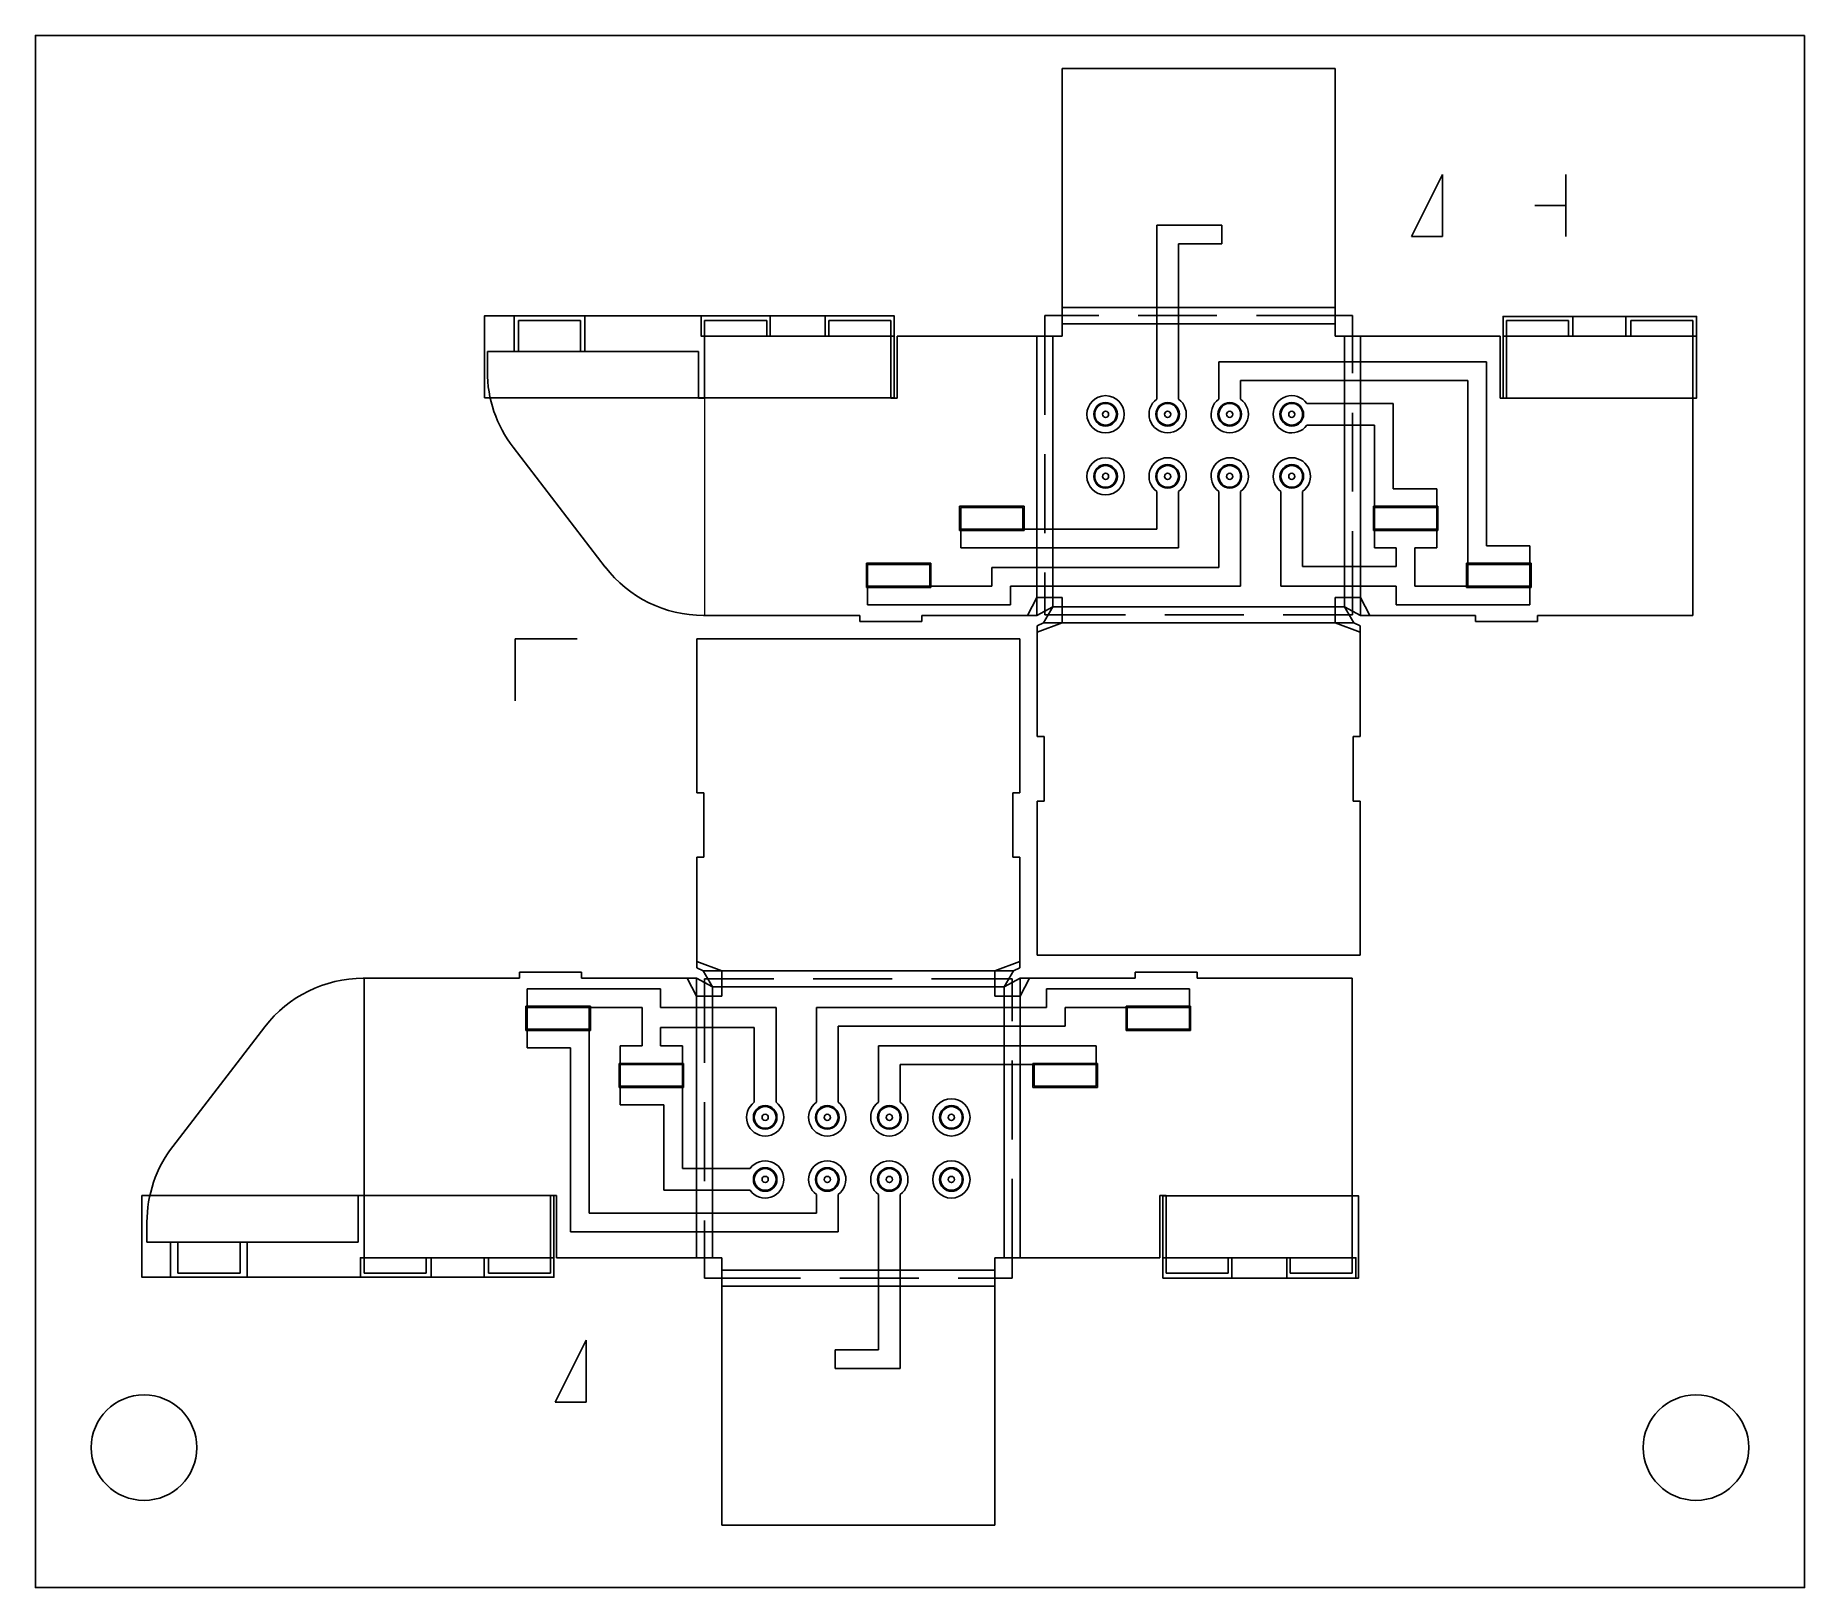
# Model space of a CAD drawing. Header units: millimetres. Extents: x 5.3 to 33.8, y 19.4 to 44.4.
import ezdxf

# ---------------------------------------------------------------- set-up
doc = ezdxf.new("R2010")
doc.units = ezdxf.units.MM
doc.linetypes.add('CENTERX2', pattern=[20.32, 12.7, -2.54, 2.54, -2.54])
doc.linetypes.add('HIDDEN', pattern=[1.905, 1.27, -0.635])
for name, color, linetype in [('Copper_Release', 32, 'Continuous'), ('FR4', 50, 'Continuous'), ('FR4_Raster', 60, 'Continuous'), ('Markers', 134, 'Continuous'), ('Outline', 74, 'Continuous'), ('Release_100um_holes', 11, 'Continuous'), ('Release_380um_holes', 10, 'Continuous'), ('Traces', 160, 'Continuous')]:
    doc.layers.add(name, color=color, linetype=linetype)

# ---------------------------------------------------------------- blocks, each defined once
blk = doc.blocks.new('*U1')
blk.add_circle((0, 0), 0.175)
blk = doc.blocks.new('*U2')
at = {"color": 0, "linetype": 'ByBlock', "lineweight": -2, "transparency": 16777216}
for p in [(0, 0), (1, 0), (2, 0), (3, 0), (0, -1), (1, -1), (2, -1), (3, -1)]:
    blk.add_blockref('*U1', p, dxfattribs=at)
blk = doc.blocks.new('*U36')
blk.add_circle((0, 0), 0.175)
blk = doc.blocks.new('*U35')
at = {"color": 0, "linetype": 'ByBlock', "lineweight": -2, "transparency": 16777216}
for p in [(0, 0), (1, 0), (2, 0), (3, 0), (0, -1), (1, -1), (2, -1), (3, -1)]:
    blk.add_blockref('*U36', p, dxfattribs=at)

msp = doc.modelspace()

# ---------------------------------------------------------------- linework, layer by layer
at = {"linetype": 'Continuous', "lineweight": 25}
for p, q in [((21.873, 43.903), (21.873, 39.594)), ((26.273, 43.903), (21.873, 43.903)), ((26.273, 39.594), (26.273, 43.903)), ((13.115, 39.844), (13.115, 39.344)), ((14.115, 39.844), (13.115, 39.844)), ((14.115, 39.344), (14.115, 39.844)), ((16.115, 39.844), (16.115, 38.594)), ((17.115, 39.844), (16.115, 39.844)), ((16.115, 39.844), (16.115, 38.594)), ((17.115, 39.594), (17.115, 39.844)), ((18.115, 39.844), (18.115, 39.594)), ((19.115, 39.844), (18.115, 39.844)), ((19.115, 38.594), (19.115, 39.844)), ((29.032, 39.844), (29.032, 38.594)), ((30.032, 39.844), (29.032, 39.844)), ((30.032, 39.594), (30.032, 39.844)), ((31.032, 39.844), (31.032, 39.594)), ((32.032, 39.844), (31.032, 39.844)), ((32.032, 38.594), (32.032, 39.844)), ((12.615, 39.344), (12.615, 39.024)), ((13.115, 39.344), (12.615, 39.344)), ((16.015, 39.344), (14.115, 39.344)), ((16.015, 38.594), (16.015, 39.344)), ((18.115, 39.594), (17.115, 39.594)), ((19.215, 39.594), (19.215, 38.594)), ((21.873, 39.594), (19.215, 39.594)), ((28.932, 39.594), (26.273, 39.594)), ((28.932, 38.594), (28.932, 39.594)), ((31.032, 39.594), (30.032, 39.594)), ((16.115, 38.594), (16.015, 38.594)), ((19.215, 38.594), (19.115, 38.594)), ((29.032, 38.594), (28.932, 38.594)), ((13.029, 37.805), (14.514, 35.874)), ((20.24, 36.834), (20.24, 36.484)), ((21.24, 36.834), (20.24, 36.834)), ((21.24, 36.484), (21.24, 36.834)), ((26.907, 36.834), (26.907, 36.484)), ((27.907, 36.834), (26.907, 36.834)), ((27.907, 36.484), (27.907, 36.834)), ((20.24, 36.484), (21.24, 36.484)), ((26.907, 36.484), (27.907, 36.484)), ((18.74, 35.914), (18.74, 35.564)), ((19.74, 35.914), (18.74, 35.914)), ((19.74, 35.564), (19.74, 35.914)), ((28.407, 35.914), (28.407, 35.564)), ((29.407, 35.914), (28.407, 35.914)), ((29.407, 35.564), (29.407, 35.914)), ((18.74, 35.564), (19.74, 35.564)), ((28.407, 35.564), (29.407, 35.564)), ((16.099, 35.094), (18.615, 35.094)), ((18.615, 35.094), (18.615, 34.994)), ((19.615, 35.094), (21.465, 35.094)), ((19.615, 34.994), (19.615, 35.094)), ((21.723, 35.234), (21.465, 35.094)), ((21.573, 34.975), (21.723, 35.234)), ((26.682, 35.094), (26.423, 35.234)), ((26.423, 35.234), (26.573, 34.975)), ((26.682, 35.094), (28.532, 35.094)), ((28.532, 35.094), (28.532, 34.994)), ((29.532, 35.094), (32.032, 35.094)), ((29.532, 34.994), (29.532, 35.094)), ((18.615, 34.994), (19.615, 34.994)), ((21.573, 34.975), (21.473, 34.925)), ((21.473, 34.925), (21.473, 33.145)), ((26.673, 34.925), (26.573, 34.975)), ((26.673, 33.145), (26.673, 34.925)), ((28.532, 34.994), (29.532, 34.994)), ((15.99, 34.719), (15.99, 32.239)), ((21.19, 34.719), (15.99, 34.719)), ((21.19, 32.239), (21.19, 34.719)), ((21.473, 33.145), (21.583, 33.145)), ((21.583, 33.145), (21.583, 32.105)), ((26.563, 33.145), (26.673, 33.145)), ((26.563, 32.105), (26.563, 33.145)), ((15.99, 32.239), (16.1, 32.239)), ((16.1, 32.239), (16.1, 31.199)), ((21.08, 32.239), (21.19, 32.239)), ((21.08, 31.199), (21.08, 32.239)), ((21.473, 32.105), (21.473, 29.625)), ((21.583, 32.105), (21.473, 32.105)), ((26.673, 32.105), (26.563, 32.105)), ((26.673, 29.625), (26.673, 32.105)), ((15.99, 31.199), (15.99, 29.419)), ((16.1, 31.199), (15.99, 31.199)), ((21.19, 31.199), (21.08, 31.199)), ((21.19, 29.419), (21.19, 31.199)), ((15.99, 29.419), (16.09, 29.369)), ((16.24, 29.11), (16.09, 29.369)), ((21.09, 29.369), (20.94, 29.11)), ((21.09, 29.369), (21.19, 29.419)), ((21.473, 29.625), (26.673, 29.625)), ((13.131, 29.25), (10.616, 29.25)), ((13.131, 29.35), (13.131, 29.25)), ((14.131, 29.35), (13.131, 29.35)), ((14.131, 29.25), (14.131, 29.35)), ((15.981, 29.25), (14.131, 29.25)), ((15.981, 29.25), (16.24, 29.11)), ((20.94, 29.11), (21.198, 29.25)), ((23.048, 29.25), (21.198, 29.25)), ((23.048, 29.35), (23.048, 29.25)), ((24.048, 29.35), (23.048, 29.35)), ((24.048, 29.25), (24.048, 29.35)), ((26.548, 29.25), (24.048, 29.25)), ((14.256, 28.78), (13.256, 28.78)), ((13.256, 28.78), (13.256, 28.43)), ((14.256, 28.43), (14.256, 28.78)), ((23.923, 28.78), (22.923, 28.78)), ((22.923, 28.78), (22.923, 28.43)), ((23.923, 28.43), (23.923, 28.78)), ((9.031, 28.47), (7.546, 26.539)), ((13.256, 28.43), (14.256, 28.43)), ((22.923, 28.43), (23.923, 28.43)), ((15.756, 27.86), (14.756, 27.86)), ((14.756, 27.86), (14.756, 27.51)), ((15.756, 27.51), (15.756, 27.86)), ((22.423, 27.86), (21.423, 27.86)), ((21.423, 27.86), (21.423, 27.51)), ((22.423, 27.51), (22.423, 27.86)), ((14.756, 27.51), (15.756, 27.51)), ((21.423, 27.51), (22.423, 27.51)), ((10.531, 25.75), (10.631, 25.75)), ((10.531, 25), (10.531, 25.75)), ((10.631, 25.75), (10.631, 24.5)), ((13.631, 25.75), (13.731, 25.75)), ((13.631, 24.5), (13.631, 25.75)), ((13.731, 25.75), (13.731, 24.75)), ((23.448, 25.75), (23.548, 25.75)), ((23.448, 24.75), (23.448, 25.75)), ((23.548, 25.75), (23.548, 24.5)), ((26.548, 24.5), (26.548, 25.75)), ((26.548, 24.5), (26.548, 25.75)), ((7.131, 25.32), (7.131, 25)), ((7.131, 25), (7.631, 25)), ((7.631, 25), (7.631, 24.5)), ((8.631, 25), (10.531, 25)), ((8.631, 24.5), (8.631, 25)), ((11.631, 24.75), (12.631, 24.75)), ((11.631, 24.5), (11.631, 24.75)), ((12.631, 24.75), (12.631, 24.5)), ((13.731, 24.75), (16.39, 24.75)), ((16.39, 24.75), (16.39, 20.442)), ((20.79, 24.75), (23.448, 24.75)), ((20.79, 20.442), (20.79, 24.75)), ((24.548, 24.75), (25.548, 24.75)), ((24.548, 24.5), (24.548, 24.75)), ((25.548, 24.75), (25.548, 24.5)), ((7.631, 24.5), (8.631, 24.5)), ((10.631, 24.5), (11.631, 24.5)), ((12.631, 24.5), (13.631, 24.5)), ((23.548, 24.5), (24.548, 24.5)), ((25.548, 24.5), (26.548, 24.5)), ((16.39, 20.442), (20.79, 20.442))]:
    msp.add_line(p, q, dxfattribs=at)
for p, q in [((21.873, 39.923), (21.594, 39.923)), ((21.594, 39.923), (21.594, 39.594)), ((21.873, 40.053), (26.273, 40.053)), ((26.273, 39.923), (26.553, 39.923)), ((26.553, 39.923), (26.553, 39.594)), ((26.273, 39.793), (21.873, 39.793)), ((21.465, 35.094), (21.465, 39.594)), ((21.723, 35.234), (21.723, 39.594)), ((26.423, 35.234), (26.423, 39.594)), ((26.682, 35.184), (26.682, 39.594)), ((32.032, 38.594), (32.032, 35.094)), ((21.465, 35.384), (21.315, 35.094)), ((21.594, 35.384), (21.465, 35.384)), ((21.594, 35.184), (21.594, 35.384)), ((21.594, 35.384), (21.673, 35.384)), ((21.673, 35.384), (21.873, 35.384)), ((21.873, 35.384), (21.873, 35.184)), ((26.473, 35.384), (26.273, 35.384)), ((26.273, 35.384), (26.273, 35.184)), ((26.682, 35.384), (26.473, 35.384)), ((26.682, 35.184), (26.682, 35.384)), ((26.682, 35.384), (26.832, 35.094)), ((21.594, 35.184), (21.594, 35.105)), ((21.594, 35.105), (21.623, 35.105)), ((26.423, 35.234), (21.723, 35.234)), ((21.873, 35.184), (21.873, 35.105)), ((21.873, 35.105), (21.873, 34.975)), ((26.273, 35.184), (26.273, 34.975)), ((26.553, 35.105), (26.523, 35.105)), ((26.553, 35.184), (26.553, 35.105)), ((26.682, 35.184), (26.682, 35.094)), ((21.873, 34.975), (21.473, 34.825)), ((26.573, 34.975), (21.573, 34.975)), ((26.273, 34.975), (26.673, 34.825)), ((16.39, 29.369), (15.99, 29.519)), ((16.09, 29.369), (21.09, 29.369)), ((16.39, 29.16), (16.39, 29.369)), ((20.79, 29.369), (21.19, 29.519)), ((20.79, 29.24), (20.79, 29.369)), ((10.631, 25.75), (10.631, 29.25)), ((15.981, 28.96), (15.831, 29.25)), ((15.981, 29.16), (15.981, 29.25)), ((15.981, 29.16), (15.981, 24.75)), ((15.981, 29.16), (15.981, 28.96)), ((16.11, 29.16), (16.11, 29.24)), ((16.11, 29.24), (16.14, 29.24)), ((16.24, 29.11), (16.24, 24.75)), ((16.24, 29.11), (20.94, 29.11)), ((16.39, 28.96), (16.39, 29.16)), ((20.79, 29.16), (20.79, 29.24)), ((20.79, 28.96), (20.79, 29.16)), ((20.94, 29.11), (20.94, 24.75)), ((21.069, 29.24), (21.04, 29.24)), ((21.069, 29.16), (21.069, 29.24)), ((21.069, 29.16), (21.069, 28.96)), ((21.198, 29.25), (21.198, 24.75)), ((21.198, 28.96), (21.348, 29.25)), ((15.981, 28.96), (16.19, 28.96)), ((16.19, 28.96), (16.39, 28.96)), ((20.99, 28.96), (20.79, 28.96)), ((21.069, 28.96), (20.99, 28.96)), ((21.069, 28.96), (21.198, 28.96)), ((16.11, 24.421), (16.11, 24.75)), ((16.39, 24.551), (20.79, 24.551)), ((21.069, 24.421), (21.069, 24.75)), ((16.39, 24.421), (16.11, 24.421)), ((20.79, 24.291), (16.39, 24.291)), ((20.79, 24.421), (21.069, 24.421))]:
    msp.add_line(p, q)
at = {"linetype": 'HIDDEN'}
for p, q in [((26.273, 39.923), (21.873, 39.923)), ((21.594, 39.594), (21.594, 35.184)), ((26.553, 35.184), (26.553, 39.594)), ((21.623, 35.105), (26.523, 35.105)), ((16.11, 29.16), (16.11, 24.75)), ((21.04, 29.24), (16.14, 29.24)), ((21.069, 24.75), (21.069, 29.16)), ((16.39, 24.421), (20.79, 24.421))]:
    msp.add_line(p, q, dxfattribs=at)
at = {"linetype": 'CENTERX2', "lineweight": 18}
for p, q in [((16.115, 38.594), (16.115, 35.094)), ((26.548, 25.75), (26.548, 29.25))]:
    msp.add_line(p, q, dxfattribs=at)
at = {"linetype": 'Continuous', "lineweight": 25}
for centre, start, end in [((14.615, 39.024), 180, 217.5686), ((16.099, 37.094), 217.5686, 270), ((10.616, 27.25), 90, 142.4314), ((9.131, 25.32), 142.4314, 180)]:
    msp.add_arc(centre, 2, start, end, dxfattribs=at)
at = {"layer": 'Copper_Release'}
for points in [[(19.166, 39.922), (12.569, 39.922), (12.569, 38.6), (19.166, 38.6)], [(28.977, 39.91), (32.094, 39.91), (32.094, 38.594), (28.977, 38.594)], [(13.686, 24.434), (7.051, 24.434), (7.051, 25.75), (13.686, 25.75)], [(23.497, 24.422), (26.648, 24.422), (26.648, 25.744), (23.497, 25.744)]]:
    msp.add_lwpolyline(points, close=True, dxfattribs=at)
at = {"layer": 'FR4', "linetype": 'Continuous', "lineweight": 25}
for p, q in [((21.873, 40.053), (21.873, 39.793)), ((26.273, 39.793), (26.273, 40.053)), ((21.723, 39.594), (21.465, 39.594)), ((26.682, 39.594), (26.423, 39.594)), ((15.981, 24.75), (16.24, 24.75)), ((16.39, 24.551), (16.39, 24.291)), ((20.79, 24.291), (20.79, 24.551)), ((20.94, 24.75), (21.198, 24.75))]:
    msp.add_line(p, q, dxfattribs=at)
at = {"layer": 'FR4'}
for p, q in [((21.873, 40.053), (26.273, 40.053)), ((26.273, 39.793), (21.873, 39.793)), ((21.465, 35.384), (21.465, 39.594)), ((21.723, 35.384), (21.723, 39.594)), ((26.423, 35.384), (26.423, 39.594)), ((26.682, 35.384), (26.682, 39.594)), ((21.594, 35.384), (21.465, 35.384)), ((21.594, 35.384), (21.723, 35.384)), ((26.682, 35.384), (26.423, 35.384)), ((26.273, 35.234), (21.873, 35.234)), ((21.873, 35.234), (21.873, 35.105)), ((21.873, 35.105), (21.873, 34.975)), ((26.273, 35.234), (26.273, 34.975)), ((26.273, 34.975), (21.873, 34.975)), ((16.39, 29.369), (20.79, 29.369)), ((16.39, 29.11), (16.39, 29.369)), ((20.79, 29.24), (20.79, 29.369)), ((16.39, 29.11), (20.79, 29.11)), ((20.79, 29.11), (20.79, 29.24)), ((15.981, 28.96), (15.981, 24.75)), ((15.981, 28.96), (16.24, 28.96)), ((16.24, 28.96), (16.24, 24.75)), ((20.94, 28.96), (20.94, 24.75)), ((21.069, 28.96), (20.94, 28.96)), ((21.069, 28.96), (21.198, 28.96)), ((21.198, 28.96), (21.198, 24.75)), ((16.39, 24.551), (20.79, 24.551)), ((20.79, 24.291), (16.39, 24.291))]:
    msp.add_line(p, q, dxfattribs=at)
at = {"layer": 'FR4_Raster'}
for p, q in [((32.834, 44.436), (33.834, 44.436)), ((33.834, 44.436), (33.834, 43.436)), ((5.334, 20.437), (5.334, 19.437)), ((5.334, 19.437), (6.334, 19.437))]:
    msp.add_line(p, q, dxfattribs=at)
for points in [[(14.187, 39.344), (13.048, 39.344), (13.048, 39.922), (14.187, 39.922)], [(17.168, 39.594), (16.058, 39.594), (16.058, 39.922), (17.168, 39.922)], [(18.058, 39.594), (19.166, 39.594), (19.166, 39.922), (18.058, 39.922)], [(30.101, 39.594), (28.977, 39.594), (28.977, 39.91), (30.101, 39.91)], [(30.954, 39.594), (32.094, 39.594), (32.094, 39.91), (30.954, 39.91)], [(7.508, 25), (8.746, 25), (8.746, 24.434), (7.508, 24.434)], [(11.709, 24.75), (10.569, 24.75), (10.569, 24.434), (11.709, 24.434)], [(12.562, 24.75), (13.686, 24.75), (13.686, 24.434), (12.562, 24.434)], [(24.605, 24.75), (23.497, 24.75), (23.497, 24.422), (24.605, 24.422)], [(25.495, 24.75), (26.605, 24.75), (26.605, 24.422), (25.495, 24.422)]]:
    msp.add_lwpolyline(points, close=True, dxfattribs=at)
at = {"layer": 'Markers'}
for p, q in [((27.503, 41.197), (28.003, 42.197)), ((28.003, 42.197), (28.003, 41.197)), ((29.988, 42.197), (29.988, 41.197)), ((29.988, 41.697), (29.488, 41.697)), ((28.003, 41.197), (27.503, 41.197)), ((14.063, 34.719), (13.063, 34.719)), ((13.063, 34.719), (13.063, 33.719)), ((13.708, 22.424), (14.208, 23.424)), ((14.208, 23.424), (14.208, 22.424)), ((14.208, 22.424), (13.708, 22.424))]:
    msp.add_line(p, q, dxfattribs=at)
at = {"layer": 'Outline'}
msp.add_lwpolyline([(33.834, 44.436), (33.834, 19.437), (5.334, 19.437), (5.334, 44.436)], close=True, dxfattribs=at)
for centre in [(7.084, 21.691), (32.084, 21.691)]:
    msp.add_circle(centre, 0.85, dxfattribs=at)
at = {"layer": 'Release_100um_holes', "linetype": 'Continuous', "lineweight": 25}
for p, q in [((21.873, 43.903), (21.873, 39.594)), ((26.273, 43.903), (21.873, 43.903)), ((26.273, 39.594), (26.273, 43.903)), ((13.115, 39.844), (14.115, 39.844)), ((13.115, 39.344), (13.115, 39.844)), ((14.115, 39.844), (14.115, 39.344)), ((16.115, 39.844), (16.115, 38.594)), ((17.115, 39.844), (16.115, 39.844)), ((16.115, 38.594), (16.115, 39.844)), ((17.115, 39.594), (17.115, 39.844)), ((18.115, 39.844), (18.115, 39.594)), ((19.115, 39.844), (18.115, 39.844)), ((19.115, 38.594), (19.115, 39.844)), ((29.032, 39.844), (29.032, 38.594)), ((30.032, 39.844), (29.032, 39.844)), ((30.032, 39.594), (30.032, 39.844)), ((31.032, 39.844), (31.032, 39.594)), ((32.032, 39.844), (31.032, 39.844)), ((32.032, 38.594), (32.032, 39.844)), ((12.615, 39.344), (13.115, 39.344)), ((12.615, 39.024), (12.615, 39.344)), ((14.115, 39.344), (16.015, 39.344)), ((16.015, 39.344), (16.015, 38.594)), ((18.115, 39.594), (17.115, 39.594)), ((19.215, 39.594), (19.215, 38.594)), ((21.873, 39.594), (19.215, 39.594)), ((28.932, 39.594), (26.273, 39.594)), ((28.932, 38.594), (28.932, 39.594)), ((31.032, 39.594), (30.032, 39.594)), ((16.015, 38.594), (16.115, 38.594)), ((19.215, 38.594), (19.115, 38.594)), ((29.032, 38.594), (28.932, 38.594)), ((14.514, 35.874), (13.029, 37.805)), ((20.22, 36.854), (20.22, 36.464)), ((21.26, 36.854), (20.22, 36.854)), ((21.26, 36.464), (21.26, 36.854)), ((26.887, 36.854), (26.887, 36.464)), ((27.927, 36.854), (26.887, 36.854)), ((27.927, 36.464), (27.927, 36.854)), ((20.22, 36.464), (21.26, 36.464)), ((26.887, 36.464), (27.927, 36.464)), ((18.72, 35.934), (18.72, 35.544)), ((19.76, 35.934), (18.72, 35.934)), ((19.76, 35.544), (19.76, 35.934)), ((28.387, 35.934), (28.387, 35.544)), ((29.427, 35.934), (28.387, 35.934)), ((29.427, 35.544), (29.427, 35.934)), ((18.72, 35.544), (19.76, 35.544)), ((28.387, 35.544), (29.427, 35.544)), ((16.099, 35.094), (18.615, 35.094)), ((18.615, 35.094), (18.615, 34.994)), ((19.615, 35.094), (21.315, 35.094)), ((19.615, 34.994), (19.615, 35.094)), ((26.832, 35.094), (28.532, 35.094)), ((28.532, 35.094), (28.532, 34.994)), ((29.532, 35.094), (32.032, 35.094)), ((29.532, 34.994), (29.532, 35.094)), ((18.615, 34.994), (19.615, 34.994)), ((21.473, 34.825), (21.473, 33.145)), ((26.673, 33.145), (26.673, 34.825)), ((28.532, 34.994), (29.532, 34.994)), ((15.99, 34.719), (15.99, 32.239)), ((21.19, 34.719), (15.99, 34.719)), ((21.19, 32.239), (21.19, 34.719)), ((21.473, 33.145), (21.583, 33.145)), ((21.583, 33.145), (21.583, 32.105)), ((26.563, 33.145), (26.673, 33.145)), ((26.563, 32.105), (26.563, 33.145)), ((15.99, 32.239), (16.1, 32.239)), ((16.1, 32.239), (16.1, 31.199)), ((21.08, 32.239), (21.19, 32.239)), ((21.08, 31.199), (21.08, 32.239)), ((21.473, 32.105), (21.473, 29.625)), ((21.583, 32.105), (21.473, 32.105)), ((26.673, 32.105), (26.563, 32.105)), ((26.673, 29.625), (26.673, 32.105)), ((15.99, 31.199), (15.99, 29.519)), ((16.1, 31.199), (15.99, 31.199)), ((21.19, 31.199), (21.08, 31.199)), ((21.19, 29.519), (21.19, 31.199)), ((21.473, 29.625), (26.673, 29.625)), ((13.131, 29.25), (10.616, 29.25)), ((13.131, 29.35), (13.131, 29.25)), ((14.131, 29.35), (13.131, 29.35)), ((14.131, 29.25), (14.131, 29.35)), ((15.831, 29.25), (14.131, 29.25)), ((23.048, 29.25), (21.348, 29.25)), ((23.048, 29.35), (23.048, 29.25)), ((24.048, 29.35), (23.048, 29.35)), ((24.048, 29.25), (24.048, 29.35)), ((26.548, 29.25), (24.048, 29.25)), ((14.276, 28.8), (13.236, 28.8)), ((13.236, 28.8), (13.236, 28.41)), ((14.276, 28.41), (14.276, 28.8)), ((23.943, 28.8), (22.903, 28.8)), ((22.903, 28.8), (22.903, 28.41)), ((23.943, 28.41), (23.943, 28.8)), ((9.031, 28.47), (7.546, 26.539)), ((13.236, 28.41), (14.276, 28.41)), ((22.903, 28.41), (23.943, 28.41)), ((15.776, 27.88), (14.736, 27.88)), ((14.736, 27.88), (14.736, 27.49)), ((15.776, 27.49), (15.776, 27.88)), ((22.443, 27.88), (21.403, 27.88)), ((21.403, 27.88), (21.403, 27.49)), ((22.443, 27.49), (22.443, 27.88)), ((14.736, 27.49), (15.776, 27.49)), ((21.403, 27.49), (22.443, 27.49)), ((10.531, 25.75), (10.631, 25.75)), ((10.531, 25), (10.531, 25.75)), ((10.631, 25.75), (10.631, 24.5)), ((13.631, 25.75), (13.731, 25.75)), ((13.631, 24.5), (13.631, 25.75)), ((13.731, 25.75), (13.731, 24.75)), ((23.448, 25.75), (23.548, 25.75)), ((23.448, 24.75), (23.448, 25.75)), ((23.548, 25.75), (23.548, 24.5)), ((26.548, 24.5), (26.548, 25.75)), ((26.548, 25.75), (26.548, 24.5)), ((7.131, 25.32), (7.131, 25)), ((7.131, 25), (7.631, 25)), ((7.631, 25), (7.631, 24.5)), ((8.631, 25), (10.531, 25)), ((8.631, 24.5), (8.631, 25)), ((11.631, 24.75), (12.631, 24.75)), ((11.631, 24.5), (11.631, 24.75)), ((12.631, 24.75), (12.631, 24.5)), ((13.731, 24.75), (16.39, 24.75)), ((16.39, 24.75), (16.39, 20.442)), ((20.79, 24.75), (23.448, 24.75)), ((20.79, 20.442), (20.79, 24.75)), ((24.548, 24.75), (25.548, 24.75)), ((24.548, 24.5), (24.548, 24.75)), ((25.548, 24.75), (25.548, 24.5)), ((7.631, 24.5), (8.631, 24.5)), ((10.631, 24.5), (11.631, 24.5)), ((12.631, 24.5), (13.631, 24.5)), ((23.548, 24.5), (24.548, 24.5)), ((25.548, 24.5), (26.548, 24.5)), ((16.39, 20.442), (20.79, 20.442))]:
    msp.add_line(p, q, dxfattribs=at)
at = {"layer": 'Release_100um_holes'}
for p, q in [((32.032, 38.594), (32.032, 35.094)), ((21.465, 35.384), (21.315, 35.094)), ((21.594, 35.384), (21.465, 35.384)), ((21.594, 35.384), (21.673, 35.384)), ((21.673, 35.384), (21.873, 35.384)), ((21.873, 35.384), (21.873, 35.184)), ((26.473, 35.384), (26.273, 35.384)), ((26.273, 35.384), (26.273, 35.184)), ((26.682, 35.384), (26.473, 35.384)), ((26.682, 35.384), (26.832, 35.094)), ((21.873, 35.184), (21.873, 35.105)), ((21.873, 35.105), (21.873, 34.975)), ((26.273, 35.184), (26.273, 34.975)), ((21.873, 34.975), (21.473, 34.825)), ((26.273, 34.975), (26.673, 34.825)), ((16.39, 29.369), (15.99, 29.519)), ((16.39, 29.16), (16.39, 29.369)), ((20.79, 29.369), (21.19, 29.519)), ((20.79, 29.24), (20.79, 29.369)), ((15.981, 28.96), (15.831, 29.25)), ((16.39, 28.96), (16.39, 29.16)), ((20.79, 29.16), (20.79, 29.24)), ((20.79, 28.96), (20.79, 29.16)), ((21.198, 28.96), (21.348, 29.25)), ((26.548, 25.75), (26.548, 29.25)), ((15.981, 28.96), (16.19, 28.96)), ((16.19, 28.96), (16.39, 28.96)), ((20.99, 28.96), (20.79, 28.96)), ((21.069, 28.96), (20.99, 28.96)), ((21.069, 28.96), (21.198, 28.96))]:
    msp.add_line(p, q, dxfattribs=at)
for centre in [(22.573, 38.334), (23.573, 38.334), (24.573, 38.334), (25.573, 38.334), (22.573, 37.334), (23.573, 37.334), (24.573, 37.334), (25.573, 37.334), (17.09, 27.01), (18.09, 27.01), (19.09, 27.01), (20.09, 27.01), (17.09, 26.01), (18.09, 26.01), (19.09, 26.01), (20.09, 26.01)]:
    msp.add_circle(centre, 0.05, dxfattribs=at)
at = {"layer": 'Release_100um_holes', "linetype": 'Continuous', "lineweight": 25}
for centre, start, end in [((14.615, 39.024), 180, 217.5686), ((16.099, 37.094), 217.5686, 270), ((10.616, 27.25), 90, 142.4314), ((9.131, 25.32), 142.4314, 180)]:
    msp.add_arc(centre, 2, start, end, dxfattribs=at)
at = {"layer": 'Release_380um_holes', "linetype": 'Continuous', "lineweight": 25}
for p, q in [((21.873, 43.903), (21.873, 39.594)), ((26.273, 43.903), (21.873, 43.903)), ((26.273, 39.594), (26.273, 43.903)), ((13.115, 39.844), (14.115, 39.844)), ((13.115, 39.344), (13.115, 39.844)), ((14.115, 39.844), (14.115, 39.344)), ((16.115, 39.844), (16.115, 38.594)), ((17.115, 39.844), (16.115, 39.844)), ((16.115, 38.594), (16.115, 39.844)), ((17.115, 39.594), (17.115, 39.844)), ((18.115, 39.844), (18.115, 39.594)), ((19.115, 39.844), (18.115, 39.844)), ((19.115, 38.594), (19.115, 39.844)), ((29.032, 39.844), (29.032, 38.594)), ((30.032, 39.844), (29.032, 39.844)), ((30.032, 39.594), (30.032, 39.844)), ((31.032, 39.844), (31.032, 39.594)), ((32.032, 39.844), (31.032, 39.844)), ((32.032, 38.594), (32.032, 39.844)), ((12.615, 39.344), (13.115, 39.344)), ((12.615, 39.024), (12.615, 39.344)), ((14.115, 39.344), (16.015, 39.344)), ((16.015, 39.344), (16.015, 38.594)), ((18.115, 39.594), (17.115, 39.594)), ((19.215, 39.594), (19.215, 38.594)), ((21.873, 39.594), (19.215, 39.594)), ((28.932, 39.594), (26.273, 39.594)), ((28.932, 38.594), (28.932, 39.594)), ((31.032, 39.594), (30.032, 39.594)), ((16.015, 38.594), (16.115, 38.594)), ((19.215, 38.594), (19.115, 38.594)), ((29.032, 38.594), (28.932, 38.594)), ((14.514, 35.874), (13.029, 37.805)), ((20.22, 36.854), (20.22, 36.464)), ((21.26, 36.854), (20.22, 36.854)), ((21.26, 36.464), (21.26, 36.854)), ((26.887, 36.854), (26.887, 36.464)), ((27.927, 36.854), (26.887, 36.854)), ((27.927, 36.464), (27.927, 36.854)), ((20.22, 36.464), (21.26, 36.464)), ((26.887, 36.464), (27.927, 36.464)), ((18.72, 35.934), (18.72, 35.544)), ((19.76, 35.934), (18.72, 35.934)), ((19.76, 35.544), (19.76, 35.934)), ((28.387, 35.934), (28.387, 35.544)), ((29.427, 35.934), (28.387, 35.934)), ((29.427, 35.544), (29.427, 35.934)), ((18.72, 35.544), (19.76, 35.544)), ((28.387, 35.544), (29.427, 35.544)), ((16.099, 35.094), (18.615, 35.094)), ((18.615, 35.094), (18.615, 34.994)), ((19.615, 35.094), (21.315, 35.094)), ((19.615, 34.994), (19.615, 35.094)), ((26.832, 35.094), (28.532, 35.094)), ((28.532, 35.094), (28.532, 34.994)), ((29.532, 35.094), (32.032, 35.094)), ((29.532, 34.994), (29.532, 35.094)), ((18.615, 34.994), (19.615, 34.994)), ((21.473, 34.825), (21.473, 33.145)), ((26.673, 33.145), (26.673, 34.825)), ((28.532, 34.994), (29.532, 34.994)), ((15.99, 34.719), (15.99, 32.239)), ((21.19, 34.719), (15.99, 34.719)), ((21.19, 32.239), (21.19, 34.719)), ((21.473, 33.145), (21.583, 33.145)), ((21.583, 33.145), (21.583, 32.105)), ((26.563, 33.145), (26.673, 33.145)), ((26.563, 32.105), (26.563, 33.145)), ((15.99, 32.239), (16.1, 32.239)), ((16.1, 32.239), (16.1, 31.199)), ((21.08, 32.239), (21.19, 32.239)), ((21.08, 31.199), (21.08, 32.239)), ((21.473, 32.105), (21.473, 29.625)), ((21.583, 32.105), (21.473, 32.105)), ((26.673, 32.105), (26.563, 32.105)), ((26.673, 29.625), (26.673, 32.105)), ((15.99, 31.199), (15.99, 29.519)), ((16.1, 31.199), (15.99, 31.199)), ((21.19, 31.199), (21.08, 31.199)), ((21.19, 29.519), (21.19, 31.199)), ((21.473, 29.625), (26.673, 29.625)), ((13.131, 29.25), (10.616, 29.25)), ((13.131, 29.35), (13.131, 29.25)), ((14.131, 29.35), (13.131, 29.35)), ((14.131, 29.25), (14.131, 29.35)), ((15.831, 29.25), (14.131, 29.25)), ((23.048, 29.25), (21.348, 29.25)), ((23.048, 29.35), (23.048, 29.25)), ((24.048, 29.35), (23.048, 29.35)), ((24.048, 29.25), (24.048, 29.35)), ((26.548, 29.25), (24.048, 29.25)), ((14.276, 28.8), (13.236, 28.8)), ((13.236, 28.8), (13.236, 28.41)), ((14.276, 28.41), (14.276, 28.8)), ((23.943, 28.8), (22.903, 28.8)), ((22.903, 28.8), (22.903, 28.41)), ((23.943, 28.41), (23.943, 28.8)), ((9.031, 28.47), (7.546, 26.539)), ((13.236, 28.41), (14.276, 28.41)), ((22.903, 28.41), (23.943, 28.41)), ((15.776, 27.88), (14.736, 27.88)), ((14.736, 27.88), (14.736, 27.49)), ((15.776, 27.49), (15.776, 27.88)), ((22.443, 27.88), (21.403, 27.88)), ((21.403, 27.88), (21.403, 27.49)), ((22.443, 27.49), (22.443, 27.88)), ((14.736, 27.49), (15.776, 27.49)), ((21.403, 27.49), (22.443, 27.49)), ((10.531, 25.75), (10.631, 25.75)), ((10.531, 25), (10.531, 25.75)), ((10.631, 25.75), (10.631, 24.5)), ((13.631, 25.75), (13.731, 25.75)), ((13.631, 24.5), (13.631, 25.75)), ((13.731, 25.75), (13.731, 24.75)), ((23.448, 25.75), (23.548, 25.75)), ((23.448, 24.75), (23.448, 25.75)), ((23.548, 25.75), (23.548, 24.5)), ((26.548, 24.5), (26.548, 25.75)), ((26.548, 25.75), (26.548, 24.5)), ((7.131, 25.32), (7.131, 25)), ((7.131, 25), (7.631, 25)), ((7.631, 25), (7.631, 24.5)), ((8.631, 25), (10.531, 25)), ((8.631, 24.5), (8.631, 25)), ((11.631, 24.75), (12.631, 24.75)), ((11.631, 24.5), (11.631, 24.75)), ((12.631, 24.75), (12.631, 24.5)), ((13.731, 24.75), (16.39, 24.75)), ((16.39, 24.75), (16.39, 20.442)), ((20.79, 24.75), (23.448, 24.75)), ((20.79, 20.442), (20.79, 24.75)), ((24.548, 24.75), (25.548, 24.75)), ((24.548, 24.5), (24.548, 24.75)), ((25.548, 24.75), (25.548, 24.5)), ((7.631, 24.5), (8.631, 24.5)), ((10.631, 24.5), (11.631, 24.5)), ((12.631, 24.5), (13.631, 24.5)), ((23.548, 24.5), (24.548, 24.5)), ((25.548, 24.5), (26.548, 24.5)), ((16.39, 20.442), (20.79, 20.442))]:
    msp.add_line(p, q, dxfattribs=at)
at = {"layer": 'Release_380um_holes'}
for p, q in [((32.032, 38.594), (32.032, 35.094)), ((21.465, 35.384), (21.315, 35.094)), ((21.594, 35.384), (21.465, 35.384)), ((21.594, 35.384), (21.673, 35.384)), ((21.673, 35.384), (21.873, 35.384)), ((21.873, 35.384), (21.873, 35.184)), ((26.473, 35.384), (26.273, 35.384)), ((26.273, 35.384), (26.273, 35.184)), ((26.682, 35.384), (26.473, 35.384)), ((26.682, 35.384), (26.832, 35.094)), ((21.873, 35.184), (21.873, 35.105)), ((21.873, 35.105), (21.873, 34.975)), ((26.273, 35.184), (26.273, 34.975)), ((21.873, 34.975), (21.473, 34.825)), ((26.273, 34.975), (26.673, 34.825)), ((16.39, 29.369), (15.99, 29.519)), ((16.39, 29.16), (16.39, 29.369)), ((20.79, 29.369), (21.19, 29.519)), ((20.79, 29.24), (20.79, 29.369)), ((15.981, 28.96), (15.831, 29.25)), ((16.39, 28.96), (16.39, 29.16)), ((20.79, 29.16), (20.79, 29.24)), ((20.79, 28.96), (20.79, 29.16)), ((21.198, 28.96), (21.348, 29.25)), ((26.548, 25.75), (26.548, 29.25)), ((15.981, 28.96), (16.19, 28.96)), ((16.19, 28.96), (16.39, 28.96)), ((20.99, 28.96), (20.79, 28.96)), ((21.069, 28.96), (20.99, 28.96)), ((21.069, 28.96), (21.198, 28.96))]:
    msp.add_line(p, q, dxfattribs=at)
for centre in [(22.573, 38.334), (23.573, 38.334), (24.573, 38.334), (25.573, 38.334), (22.573, 37.334), (23.573, 37.334), (24.573, 37.334), (25.573, 37.334), (17.09, 27.01), (18.09, 27.01), (19.09, 27.01), (20.09, 27.01), (17.09, 26.01), (18.09, 26.01), (19.09, 26.01), (20.09, 26.01)]:
    msp.add_circle(centre, 0.19, dxfattribs=at)
at = {"layer": 'Release_380um_holes', "linetype": 'Continuous', "lineweight": 25}
for centre, start, end in [((14.615, 39.024), 180, 217.5686), ((16.099, 37.094), 217.5686, 270), ((10.616, 27.25), 90, 142.4314), ((9.131, 25.32), 142.4314, 180)]:
    msp.add_arc(centre, 2, start, end, dxfattribs=at)
at = {"layer": 'Traces', "linetype": 'Continuous', "lineweight": 25}
for p, q in [((21.873, 43.903), (21.873, 39.594)), ((26.273, 43.903), (21.873, 43.903)), ((26.273, 39.594), (26.273, 43.903)), ((13.115, 39.844), (14.115, 39.844)), ((13.115, 39.344), (13.115, 39.844)), ((14.115, 39.844), (14.115, 39.344)), ((16.115, 39.844), (16.115, 38.594)), ((17.115, 39.844), (16.115, 39.844)), ((17.115, 39.594), (17.115, 39.844)), ((18.115, 39.844), (18.115, 39.594)), ((19.115, 39.844), (18.115, 39.844)), ((19.115, 38.594), (19.115, 39.844)), ((29.032, 39.844), (29.032, 38.594)), ((30.032, 39.844), (29.032, 39.844)), ((30.032, 39.594), (30.032, 39.844)), ((31.032, 39.844), (31.032, 39.594)), ((32.032, 39.844), (31.032, 39.844)), ((32.032, 38.594), (32.032, 39.844)), ((12.615, 39.344), (13.115, 39.344)), ((12.615, 39.024), (12.615, 39.344)), ((14.115, 39.344), (16.015, 39.344)), ((16.015, 39.344), (16.015, 38.594)), ((18.115, 39.594), (17.115, 39.594)), ((19.215, 39.594), (19.215, 38.594)), ((21.873, 39.594), (19.215, 39.594)), ((28.932, 39.594), (26.273, 39.594)), ((28.932, 38.594), (28.932, 39.594)), ((31.032, 39.594), (30.032, 39.594)), ((16.015, 38.594), (16.115, 38.594)), ((19.215, 38.594), (19.115, 38.594)), ((29.032, 38.594), (28.932, 38.594)), ((14.514, 35.874), (13.029, 37.805)), ((20.24, 36.834), (20.24, 36.484)), ((21.24, 36.834), (20.24, 36.834)), ((21.24, 36.484), (21.24, 36.834)), ((26.907, 36.834), (26.907, 36.484)), ((27.907, 36.834), (26.907, 36.834)), ((27.907, 36.484), (27.907, 36.834)), ((20.24, 36.484), (21.24, 36.484)), ((26.907, 36.484), (27.907, 36.484)), ((18.74, 35.914), (18.74, 35.564)), ((19.74, 35.914), (18.74, 35.914)), ((19.74, 35.564), (19.74, 35.914)), ((28.407, 35.914), (28.407, 35.564)), ((29.407, 35.914), (28.407, 35.914)), ((29.407, 35.564), (29.407, 35.914)), ((18.74, 35.564), (19.74, 35.564)), ((28.407, 35.564), (29.407, 35.564)), ((16.099, 35.094), (18.615, 35.094)), ((18.615, 35.094), (18.615, 34.994)), ((19.615, 35.094), (21.315, 35.094)), ((19.615, 34.994), (19.615, 35.094)), ((26.832, 35.094), (28.532, 35.094)), ((28.532, 35.094), (28.532, 34.994)), ((29.532, 35.094), (32.032, 35.094)), ((29.532, 34.994), (29.532, 35.094)), ((18.615, 34.994), (19.615, 34.994)), ((21.473, 34.825), (21.473, 33.145)), ((26.673, 33.145), (26.673, 34.825)), ((28.532, 34.994), (29.532, 34.994)), ((15.99, 34.719), (15.99, 32.239)), ((21.19, 34.719), (15.99, 34.719)), ((21.19, 32.239), (21.19, 34.719)), ((21.473, 33.145), (21.583, 33.145)), ((21.583, 33.145), (21.583, 32.105)), ((26.563, 33.145), (26.673, 33.145)), ((26.563, 32.105), (26.563, 33.145)), ((15.99, 32.239), (16.1, 32.239)), ((16.1, 32.239), (16.1, 31.199)), ((21.08, 32.239), (21.19, 32.239)), ((21.08, 31.199), (21.08, 32.239)), ((21.473, 32.105), (21.473, 29.625)), ((21.583, 32.105), (21.473, 32.105)), ((26.673, 32.105), (26.563, 32.105)), ((26.673, 29.625), (26.673, 32.105)), ((15.99, 31.199), (15.99, 29.519)), ((16.1, 31.199), (15.99, 31.199)), ((21.19, 31.199), (21.08, 31.199)), ((21.19, 29.519), (21.19, 31.199)), ((21.473, 29.625), (26.673, 29.625)), ((13.131, 29.25), (10.616, 29.25)), ((13.131, 29.35), (13.131, 29.25)), ((14.131, 29.35), (13.131, 29.35)), ((14.131, 29.25), (14.131, 29.35)), ((15.831, 29.25), (14.131, 29.25)), ((23.048, 29.25), (21.348, 29.25)), ((23.048, 29.35), (23.048, 29.25)), ((24.048, 29.35), (23.048, 29.35)), ((24.048, 29.25), (24.048, 29.35)), ((26.548, 29.25), (24.048, 29.25)), ((14.256, 28.78), (13.256, 28.78)), ((13.256, 28.78), (13.256, 28.43)), ((14.256, 28.43), (14.256, 28.78)), ((23.923, 28.78), (22.923, 28.78)), ((22.923, 28.78), (22.923, 28.43)), ((23.923, 28.43), (23.923, 28.78)), ((9.031, 28.47), (7.546, 26.539)), ((13.256, 28.43), (14.256, 28.43)), ((22.923, 28.43), (23.923, 28.43)), ((15.756, 27.86), (14.756, 27.86)), ((14.756, 27.86), (14.756, 27.51)), ((15.756, 27.51), (15.756, 27.86)), ((22.423, 27.86), (21.423, 27.86)), ((21.423, 27.86), (21.423, 27.51)), ((22.423, 27.51), (22.423, 27.86)), ((14.756, 27.51), (15.756, 27.51)), ((21.423, 27.51), (22.423, 27.51)), ((10.531, 25.75), (10.631, 25.75)), ((10.531, 25), (10.531, 25.75)), ((10.631, 25.75), (10.631, 24.5)), ((13.631, 25.75), (13.731, 25.75)), ((13.631, 24.5), (13.631, 25.75)), ((13.731, 25.75), (13.731, 24.75)), ((23.448, 25.75), (23.548, 25.75)), ((23.448, 24.75), (23.448, 25.75)), ((23.548, 25.75), (23.548, 24.5)), ((26.548, 24.5), (26.548, 25.75)), ((7.131, 25.32), (7.131, 25)), ((7.131, 25), (7.631, 25)), ((7.631, 25), (7.631, 24.5)), ((8.631, 25), (10.531, 25)), ((8.631, 24.5), (8.631, 25)), ((11.631, 24.75), (12.631, 24.75)), ((11.631, 24.5), (11.631, 24.75)), ((12.631, 24.75), (12.631, 24.5)), ((13.731, 24.75), (16.39, 24.75)), ((16.39, 24.75), (16.39, 20.442)), ((20.79, 24.75), (23.448, 24.75)), ((20.79, 20.442), (20.79, 24.75)), ((24.548, 24.75), (25.548, 24.75)), ((24.548, 24.5), (24.548, 24.75)), ((25.548, 24.75), (25.548, 24.5)), ((7.631, 24.5), (8.631, 24.5)), ((10.631, 24.5), (11.631, 24.5)), ((12.631, 24.5), (13.631, 24.5)), ((23.548, 24.5), (24.548, 24.5)), ((25.548, 24.5), (26.548, 24.5)), ((16.39, 20.442), (20.79, 20.442))]:
    msp.add_line(p, q, dxfattribs=at)
at = {"layer": 'Traces'}
for p, q in [((24.448, 41.378), (23.398, 41.378)), ((23.398, 38.578), (23.398, 41.378)), ((24.448, 41.078), (24.448, 41.378)), ((23.748, 38.578), (23.748, 41.078)), ((23.748, 41.078), (24.448, 41.078)), ((21.873, 40.053), (23.398, 40.053)), ((23.748, 40.053), (26.273, 40.053)), ((23.398, 39.793), (21.873, 39.793)), ((26.273, 39.793), (23.748, 39.793)), ((21.465, 36.484), (21.465, 39.594)), ((21.723, 36.484), (21.723, 39.594)), ((26.423, 39.178), (26.423, 39.594)), ((26.682, 39.178), (26.682, 39.594)), ((24.398, 38.578), (24.398, 39.178)), ((24.398, 39.178), (28.707, 39.178)), ((28.707, 36.214), (28.707, 39.178)), ((24.748, 38.578), (24.748, 38.878)), ((24.748, 38.878), (28.407, 38.878)), ((26.423, 38.509), (26.423, 38.878)), ((26.682, 38.509), (26.682, 38.878)), ((28.407, 35.914), (28.407, 38.878)), ((25.817, 38.509), (27.207, 38.509)), ((27.207, 37.134), (27.207, 38.509)), ((32.032, 35.094), (32.032, 38.594)), ((25.817, 38.159), (26.907, 38.159)), ((26.907, 36.834), (26.907, 38.159)), ((23.398, 36.484), (23.398, 37.09)), ((23.748, 36.184), (23.748, 37.09)), ((24.398, 37.09), (24.398, 35.864)), ((24.748, 37.09), (24.748, 35.564)), ((25.398, 37.09), (25.398, 35.564)), ((25.748, 37.09), (25.748, 35.884)), ((27.907, 37.134), (27.207, 37.134)), ((27.907, 36.834), (27.907, 37.134)), ((20.24, 36.484), (20.24, 36.184)), ((21.24, 36.484), (23.398, 36.484)), ((26.907, 36.484), (26.907, 36.184)), ((27.907, 36.484), (27.907, 36.184)), ((29.407, 36.214), (28.707, 36.214)), ((29.407, 35.914), (29.407, 36.214)), ((20.24, 36.184), (23.748, 36.184)), ((21.465, 35.864), (21.465, 36.184)), ((21.723, 35.864), (21.723, 36.184)), ((26.907, 36.184), (27.257, 36.184)), ((27.257, 36.184), (27.257, 35.884)), ((27.907, 36.184), (27.557, 36.184)), ((27.557, 36.184), (27.557, 35.564)), ((20.74, 35.564), (20.74, 35.864)), ((20.74, 35.864), (24.398, 35.864)), ((27.257, 35.884), (25.748, 35.884)), ((18.74, 35.564), (18.74, 35.264)), ((19.74, 35.564), (20.74, 35.564)), ((21.04, 35.264), (21.04, 35.564)), ((21.04, 35.564), (24.748, 35.564)), ((21.465, 35.384), (21.315, 35.094)), ((21.465, 35.384), (21.465, 35.564)), ((21.594, 35.384), (21.465, 35.384)), ((21.594, 35.384), (21.673, 35.384)), ((21.673, 35.384), (21.873, 35.384)), ((21.723, 35.384), (21.723, 35.564)), ((21.873, 35.384), (21.873, 35.184)), ((27.257, 35.564), (25.398, 35.564)), ((26.473, 35.384), (26.273, 35.384)), ((26.273, 35.384), (26.273, 35.184)), ((26.682, 35.384), (26.473, 35.384)), ((26.682, 35.384), (26.832, 35.094)), ((27.257, 35.264), (27.257, 35.564)), ((28.407, 35.564), (27.557, 35.564)), ((29.407, 35.564), (29.407, 35.264)), ((18.74, 35.264), (21.04, 35.264)), ((26.273, 35.234), (21.873, 35.234)), ((21.873, 35.184), (21.873, 35.105)), ((21.873, 35.105), (21.873, 34.975)), ((26.273, 35.184), (26.273, 34.975)), ((29.407, 35.264), (27.257, 35.264)), ((21.873, 34.975), (21.473, 34.825)), ((26.273, 34.975), (21.873, 34.975)), ((26.273, 34.975), (26.673, 34.825)), ((16.39, 29.369), (15.99, 29.519)), ((16.39, 29.369), (20.79, 29.369)), ((16.39, 29.16), (16.39, 29.369)), ((20.79, 29.369), (21.19, 29.519)), ((20.79, 29.24), (20.79, 29.369)), ((13.256, 28.78), (13.256, 29.08)), ((13.256, 29.08), (15.406, 29.08)), ((15.406, 29.08), (15.406, 28.78)), ((15.981, 28.96), (15.831, 29.25)), ((16.39, 28.96), (16.39, 29.16)), ((16.39, 29.11), (20.79, 29.11)), ((20.79, 29.16), (20.79, 29.24)), ((20.79, 28.96), (20.79, 29.16)), ((21.198, 28.96), (21.348, 29.25)), ((23.923, 29.08), (21.623, 29.08)), ((21.623, 29.08), (21.623, 28.78)), ((23.923, 28.78), (23.923, 29.08)), ((26.548, 24.5), (26.548, 29.25)), ((15.981, 28.96), (16.19, 28.96)), ((16.19, 28.96), (16.39, 28.96)), ((20.99, 28.96), (20.79, 28.96)), ((20.94, 28.96), (20.94, 28.78)), ((21.069, 28.96), (20.99, 28.96)), ((21.069, 28.96), (21.198, 28.96)), ((21.198, 28.96), (21.198, 28.78)), ((14.256, 28.78), (15.106, 28.78)), ((15.106, 28.16), (15.106, 28.78)), ((15.406, 28.78), (17.265, 28.78)), ((17.265, 27.254), (17.265, 28.78)), ((17.915, 27.254), (17.915, 28.78)), ((21.623, 28.78), (17.915, 28.78)), ((22.923, 28.78), (21.923, 28.78)), ((21.923, 28.78), (21.923, 28.48)), ((13.256, 28.43), (13.256, 28.13)), ((14.256, 28.43), (14.256, 25.467)), ((15.406, 28.16), (15.406, 28.46)), ((15.406, 28.46), (16.915, 28.46)), ((16.915, 27.254), (16.915, 28.46)), ((18.265, 27.254), (18.265, 28.48)), ((21.923, 28.48), (18.265, 28.48)), ((20.94, 28.48), (20.94, 28.16)), ((21.198, 28.48), (21.198, 28.16)), ((13.256, 28.13), (13.956, 28.13)), ((13.956, 28.13), (13.956, 25.167)), ((14.756, 27.86), (14.756, 28.16)), ((14.756, 28.16), (15.106, 28.16)), ((15.756, 28.16), (15.406, 28.16)), ((15.756, 27.86), (15.756, 28.16)), ((22.423, 28.16), (18.915, 28.16)), ((18.915, 28.16), (18.915, 27.254)), ((22.423, 27.86), (22.423, 28.16)), ((21.423, 27.86), (19.265, 27.86)), ((19.265, 27.86), (19.265, 27.254)), ((20.94, 27.86), (20.94, 24.75)), ((21.198, 27.86), (21.198, 24.75)), ((14.756, 27.51), (14.756, 27.21)), ((15.756, 27.51), (15.756, 26.185)), ((14.756, 27.21), (15.456, 27.21)), ((15.456, 27.21), (15.456, 25.835)), ((16.846, 26.185), (15.756, 26.185)), ((16.846, 25.835), (15.456, 25.835)), ((15.981, 25.835), (15.981, 25.467)), ((16.24, 25.835), (16.24, 25.467)), ((17.915, 25.767), (17.915, 25.467)), ((18.265, 25.767), (18.265, 25.167)), ((18.915, 25.767), (18.915, 23.267)), ((19.265, 25.767), (19.265, 22.967)), ((17.915, 25.467), (14.256, 25.467)), ((18.265, 25.167), (13.956, 25.167)), ((15.981, 25.167), (15.981, 24.75)), ((16.24, 25.167), (16.24, 24.75)), ((16.39, 24.551), (18.915, 24.551)), ((19.265, 24.551), (20.79, 24.551)), ((18.915, 24.291), (16.39, 24.291)), ((20.79, 24.291), (19.265, 24.291)), ((18.915, 23.267), (18.215, 23.267)), ((18.215, 23.267), (18.215, 22.967)), ((18.215, 22.967), (19.265, 22.967))]:
    msp.add_line(p, q, dxfattribs=at)
for centre, radius in [((22.573, 38.334), 0.3), ((22.573, 38.334), 0.175), ((23.573, 38.334), 0.175), ((24.573, 38.334), 0.175), ((25.573, 38.334), 0.175), ((22.573, 37.334), 0.3), ((22.573, 37.334), 0.175), ((23.573, 37.334), 0.175), ((24.573, 37.334), 0.175), ((25.573, 37.334), 0.175), ((17.09, 27.01), 0.175), ((18.09, 27.01), 0.175), ((19.09, 27.01), 0.175), ((20.09, 27.01), 0.3), ((20.09, 27.01), 0.175), ((20.09, 26.01), 0.3), ((17.09, 26.01), 0.175), ((18.09, 26.01), 0.175), ((19.09, 26.01), 0.175), ((20.09, 26.01), 0.175)]:
    msp.add_circle(centre, radius, dxfattribs=at)
at = {"layer": 'Traces', "linetype": 'Continuous', "lineweight": 25}
for centre, start, end in [((14.615, 39.024), 180, 217.5686), ((16.099, 37.094), 217.5686, 270), ((10.616, 27.25), 90, 142.4314), ((9.131, 25.32), 142.4314, 180)]:
    msp.add_arc(centre, 2, start, end, dxfattribs=at)
at = {"layer": 'Traces'}
for centre, start, end in [((23.573, 38.334), 125.6853, 54.3147), ((24.573, 38.334), 125.6853, 54.3147), ((25.573, 38.334), 35.6853, 324.3147), ((23.573, 37.334), 305.6853, 234.3147), ((24.573, 37.334), 305.6853, 234.3147), ((25.573, 37.334), 305.6853, 234.3147), ((17.09, 27.01), 125.6853, 54.3147), ((18.09, 27.01), 125.6853, 54.3147), ((19.09, 27.01), 125.6853, 54.3147), ((17.09, 26.01), 215.6853, 144.3147), ((18.09, 26.01), 305.6853, 234.3147), ((19.09, 26.01), 305.6853, 234.3147)]:
    msp.add_arc(centre, 0.3, start, end, dxfattribs=at)

# ---------------------------------------------------------------- block references
msp.add_blockref('*U35', (22.573, 38.334))
at = {"rotation": 180}
msp.add_blockref('*U2', (20.09, 26.01), dxfattribs=at)

doc.saveas('drawing.dxf')
